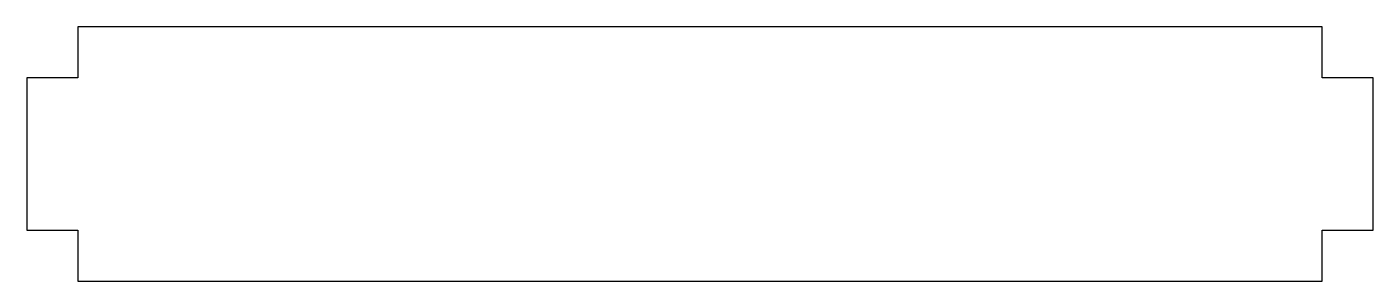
# Model space of a CAD drawing. Header units: millimetres. Extents: x -51 to 55, y 177 to 197.
import ezdxf

# ---------------------------------------------------------------- set-up
doc = ezdxf.new("R2010")
doc.units = ezdxf.units.MM
doc.layers.get('0').update_dxf_attribs({"linetype": 'CONTINUOUS'})

msp = doc.modelspace()

# ---------------------------------------------------------------- linework, layer by layer
msp.add_lwpolyline([(51, 196.56), (-47, 196.56), (-47, 192.56), (-51, 192.56), (-51, 180.56), (-47, 180.56), (-47, 176.56), (51, 176.56), (51, 180.56), (55, 180.56), (55, 192.56), (51, 192.56)], close=True)

doc.saveas('drawing.dxf')
